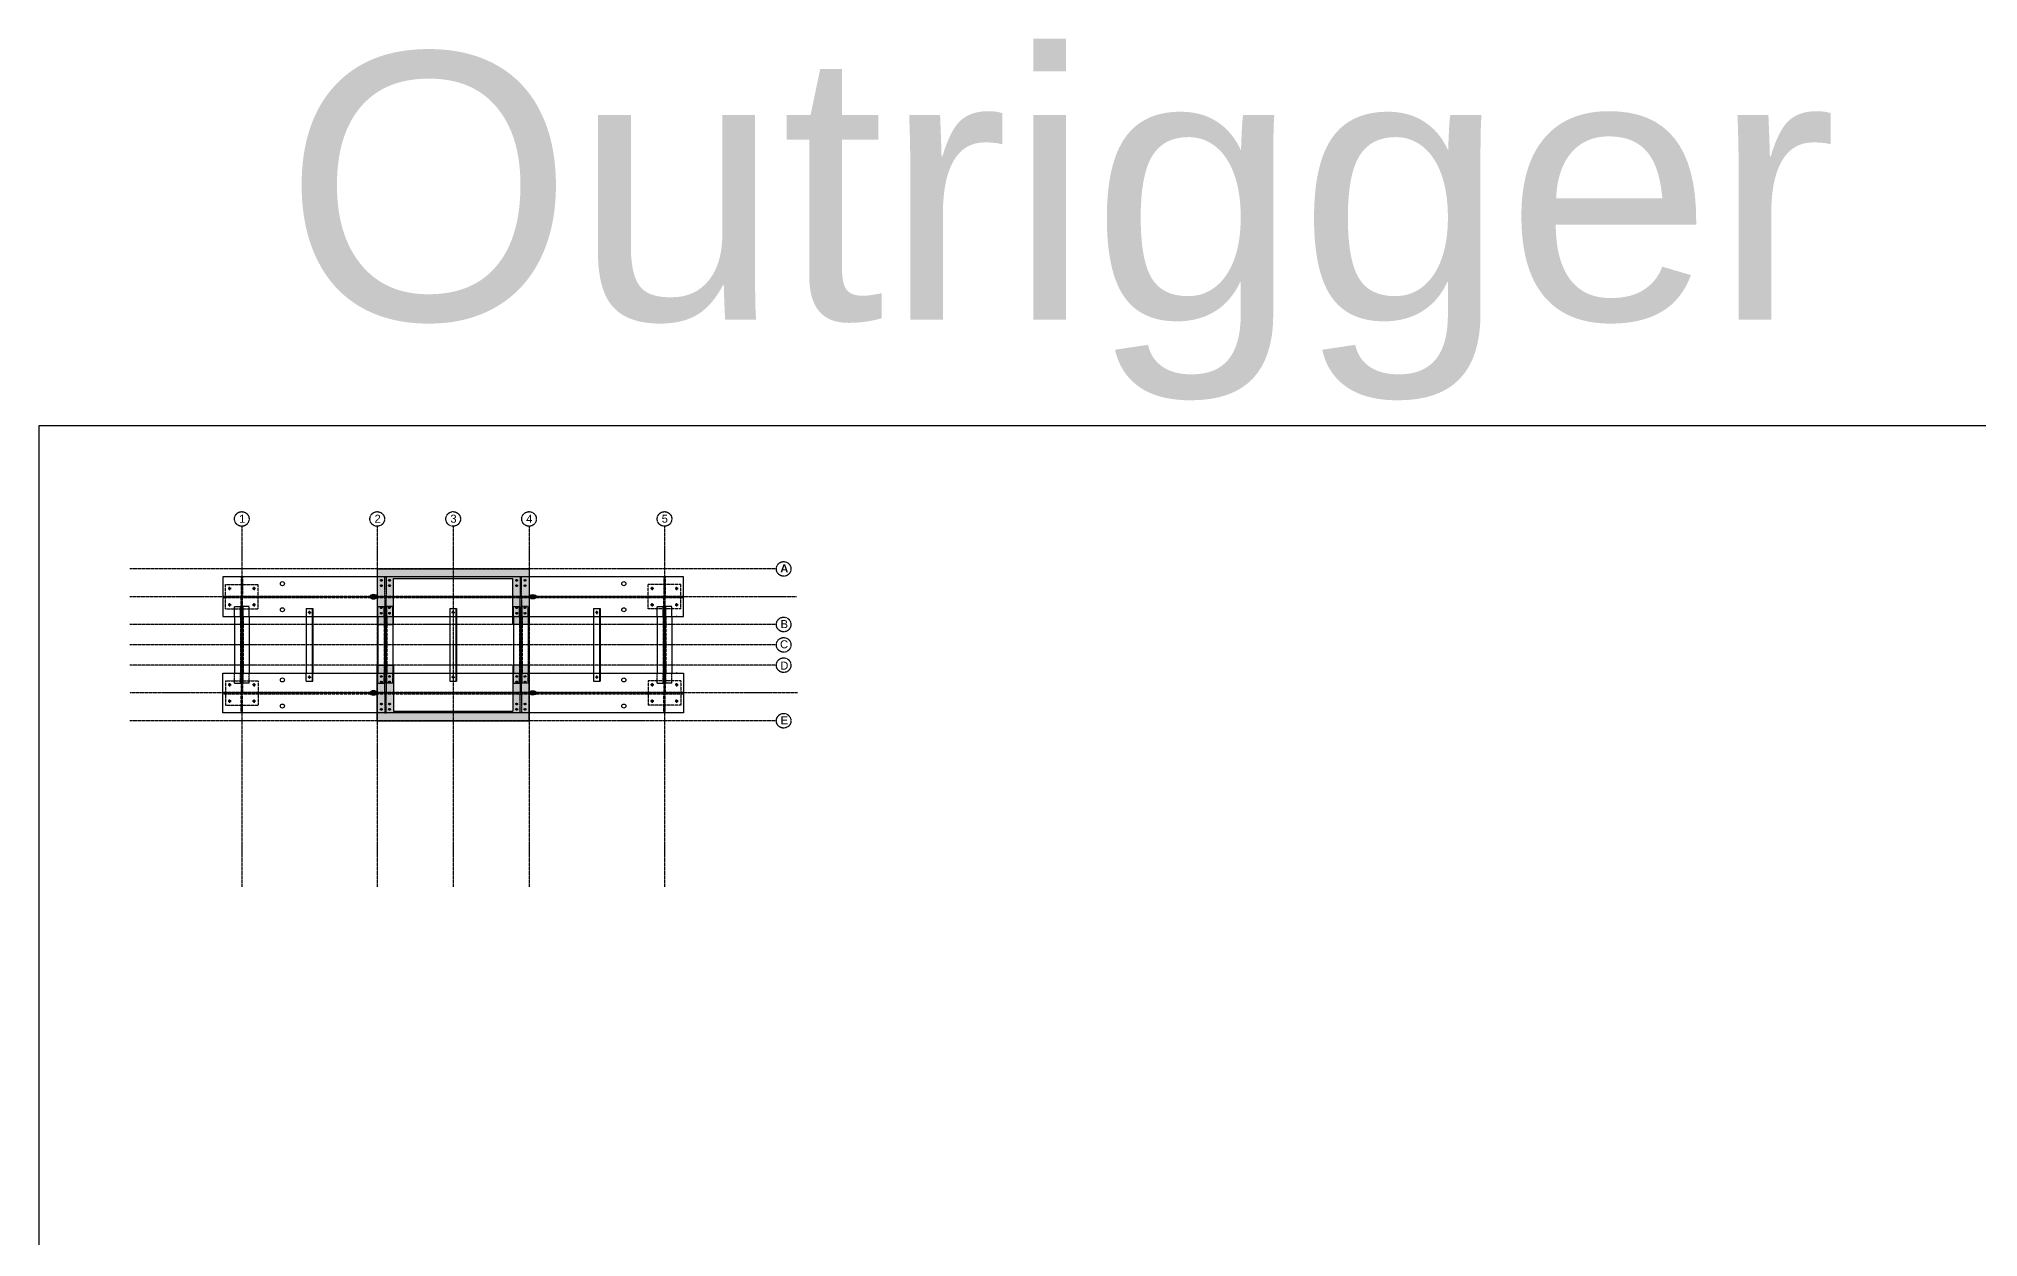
# Model space of a CAD drawing. Header units: millimetres. Extents: x -79526 to 153901, y -45620 to 21119.
# Drawn here: x -79526 to -61345, y 9890 to 21119 of the extents above; entities that cross this region are included whole.
import ezdxf

# ---------------------------------------------------------------- set-up
doc = ezdxf.new("R2010")
doc.units = ezdxf.units.MM
doc.header["$MEASUREMENT"] = 0
doc.linetypes.add('ACAD_ISO02W100', pattern=[15, 12, -3])
doc.linetypes.add('CENTER', pattern=[50.8, 31.75, -6.35, 6.35, -6.35])
for name, color, linetype in [('greygrid', 252, 'CENTER'), ('Note', 7, 'Continuous'), ('Plot', 254, 'Continuous'), ('SolidLine', 7, 'Continuous')]:
    doc.layers.add(name, color=color, linetype=linetype)
doc.styles.get("Standard").update_dxf_attribs({"font": 'arial.ttf'})

msp = doc.modelspace()

# ---------------------------------------------------------------- hatches: boundary and pattern name
h = msp.add_hatch(color=1)
h.dxf.hatch_style = 1
edge = h.paths.add_edge_path()
edge.add_ellipse((-76388, 15891), major_axis=(-35, 0), ratio=0.571429, start_angle=0, end_angle=360, ccw=False)
h = msp.add_hatch(color=1)
h.dxf.hatch_style = 1
edge = h.paths.add_edge_path()
edge.add_ellipse((-74895, 15891), major_axis=(35, 0), ratio=0.571429, start_angle=0, end_angle=360)
h = msp.add_hatch(color=1)
h.dxf.hatch_style = 1
edge = h.paths.add_edge_path()
edge.add_ellipse((-76388, 14990), major_axis=(-35, 0), ratio=0.571429, start_angle=0, end_angle=360, ccw=False)
h = msp.add_hatch(color=1)
h.dxf.hatch_style = 1
edge = h.paths.add_edge_path()
edge.add_ellipse((-74895, 14990), major_axis=(35, 0), ratio=0.571429, start_angle=0, end_angle=360)
at = {"layer": 'Plot', "ltscale": 0.1}
h = msp.add_hatch(color=9, dxfattribs=at)
h.dxf.hatch_style = 1
h.paths.add_polyline_path([(-76200, 16063), (-75083, 16063), (-75083, 15631), (-74930, 15631), (-74930, 16152), (-76353, 16152), (-76353, 15631), (-76200, 15631)])
h.paths.add_polyline_path([(-76200, 15250), (-76353, 15250), (-76353, 14729), (-74930, 14729), (-74930, 15250), (-75083, 15250), (-75083, 14818), (-76200, 14818)])

# ---------------------------------------------------------------- linework, layer by layer
at = {"linetype": 'ACAD_ISO02W100', "ltscale": 0.1}
for p, q in [((-77629, 16077), (-77629, 15898)), ((-77616, 16077), (-77616, 15898)), ((-73667, 16077), (-73667, 15898)), ((-73654, 16077), (-73654, 15898)), ((-77800, 15898), (-73482, 15898)), ((-77800, 15884), (-73482, 15884)), ((-77629, 15706), (-77629, 15884)), ((-77616, 15706), (-77616, 15884)), ((-73667, 15706), (-73667, 15884)), ((-73654, 15706), (-73654, 15884)), ((-77629, 15175), (-77629, 14997)), ((-77629, 15175), (-77629, 14997)), ((-77616, 15175), (-77616, 14997)), ((-77616, 15175), (-77616, 14997)), ((-73667, 15175), (-73667, 14997)), ((-73667, 15175), (-73667, 14997)), ((-73654, 15175), (-73654, 14997)), ((-73654, 15175), (-73654, 14997)), ((-77800, 14997), (-73482, 14997)), ((-77800, 14982), (-73482, 14982)), ((-77629, 14804), (-77629, 14982)), ((-77616, 14804), (-77616, 14982)), ((-73667, 14804), (-73667, 14982)), ((-73654, 14804), (-73654, 14982))]:
    msp.add_line(p, q, dxfattribs=at)
at = {"linetype": 'ACAD_ISO02W100', "ltscale": 0.05}
for p, q in [((-77692, 15799), (-77629, 15799)), ((-77692, 15706), (-77692, 15799)), ((-77635, 15706), (-77635, 15799)), ((-77629, 15706), (-77629, 15799)), ((-77553, 15799), (-77616, 15799)), ((-77616, 15706), (-77616, 15799)), ((-77610, 15706), (-77610, 15799)), ((-77553, 15706), (-77553, 15799)), ((-76346, 15799), (-76283, 15799)), ((-76346, 15706), (-76346, 15799)), ((-76289, 15706), (-76289, 15799)), ((-76283, 15706), (-76283, 15799)), ((-76207, 15799), (-76270, 15799)), ((-76270, 15706), (-76270, 15799)), ((-76264, 15706), (-76264, 15799)), ((-76207, 15706), (-76207, 15799)), ((-75076, 15706), (-75076, 15799)), ((-75076, 15799), (-75013, 15799)), ((-75019, 15706), (-75019, 15799)), ((-75013, 15706), (-75013, 15799)), ((-74937, 15799), (-75000, 15799)), ((-75000, 15706), (-75000, 15799)), ((-74994, 15706), (-74994, 15799)), ((-74937, 15706), (-74937, 15799)), ((-73730, 15799), (-73667, 15799)), ((-73730, 15706), (-73730, 15799)), ((-73673, 15706), (-73673, 15799)), ((-73667, 15706), (-73667, 15799)), ((-73590, 15799), (-73654, 15799)), ((-73654, 15706), (-73654, 15799)), ((-73648, 15706), (-73648, 15799)), ((-73590, 15706), (-73590, 15799)), ((-77692, 15082), (-77692, 15175)), ((-77635, 15082), (-77635, 15175)), ((-77629, 15082), (-77629, 15175)), ((-77616, 15082), (-77616, 15175)), ((-77610, 15082), (-77610, 15175)), ((-77553, 15082), (-77553, 15175)), ((-76346, 15082), (-76346, 15175)), ((-76289, 15082), (-76289, 15175)), ((-76283, 15082), (-76283, 15175)), ((-76270, 15082), (-76270, 15175)), ((-76264, 15082), (-76264, 15175)), ((-76207, 15082), (-76207, 15175)), ((-75076, 15082), (-75076, 15175)), ((-75019, 15082), (-75019, 15175)), ((-75013, 15082), (-75013, 15175)), ((-75000, 15082), (-75000, 15175)), ((-74994, 15082), (-74994, 15175)), ((-74937, 15082), (-74937, 15175)), ((-73730, 15082), (-73730, 15175)), ((-73673, 15082), (-73673, 15175)), ((-73667, 15082), (-73667, 15175)), ((-73654, 15082), (-73654, 15175)), ((-73648, 15082), (-73648, 15175)), ((-73590, 15082), (-73590, 15175)), ((-77692, 15082), (-77629, 15082)), ((-77553, 15082), (-77616, 15082)), ((-76346, 15082), (-76283, 15082)), ((-76207, 15082), (-76270, 15082)), ((-75076, 15082), (-75013, 15082)), ((-74937, 15082), (-75000, 15082)), ((-73730, 15082), (-73667, 15082)), ((-73590, 15082), (-73654, 15082))]:
    msp.add_line(p, q, dxfattribs=at)
for points in [[(-79526, -1340), (-60976, -1340), (-60976, 17493), (-79526, 17493)], [(-77800, 15706), (-73482, 15706), (-73482, 16077), (-77800, 16077)], [(-77800, 15175), (-73482, 15175), (-73482, 14804), (-77800, 14804)]]:
    msp.add_lwpolyline(points, close=True)
at = {"color": 1, "extrusion": (0, 0, -1)}
for centre in [(-76388, 15891), (-76388, 14990)]:
    msp.add_ellipse(centre, major_axis=(-35, 0), ratio=0.571429, dxfattribs=at)
at = {"color": 1}
for centre in [(-74895, 15891), (-74895, 14990)]:
    msp.add_ellipse(centre, major_axis=(35, 0), ratio=0.571429, dxfattribs=at)
at = {"layer": 'greygrid', "lineweight": -2, "ltscale": 0.2}
for p, q in [((-77623, 16552), (-77623, 13172)), ((-76353, 16552), (-76353, 13172)), ((-75641, 16552), (-75641, 13172)), ((-74930, 16552), (-74930, 13172)), ((-73660, 16552), (-73660, 13172)), ((-72611, 16152), (-78672, 16152)), ((-72424, 15891), (-78672, 15891)), ((-72611, 15631), (-78672, 15631)), ((-72611, 15440), (-78672, 15440)), ((-72611, 15250), (-78672, 15250)), ((-72413, 14990), (-78672, 14990)), ((-72611, 14729), (-78672, 14729))]:
    msp.add_line(p, q, dxfattribs=at)
at = {"layer": 'greygrid', "ltscale": 0.2}
for centre in [(-77623, 16620), (-76353, 16620), (-75641, 16620), (-74930, 16620), (-73660, 16620), (-72543, 16152), (-72543, 15631), (-72543, 15440), (-72543, 15250), (-72543, 14729)]:
    msp.add_circle(centre, 68.5, dxfattribs=at)
at = {"layer": 'Note'}
for p, q in [((-76353, 16152), (-74930, 16152)), ((-76353, 16152), (-76353, 15631)), ((-76353, 16152), (-74930, 16152)), ((-76353, 16152), (-76353, 15631)), ((-76200, 16063), (-75083, 16063)), ((-76200, 15631), (-76200, 16063)), ((-76200, 16063), (-75083, 16063)), ((-76200, 15631), (-76200, 16063)), ((-75083, 15631), (-75083, 16063)), ((-75083, 15631), (-75083, 16063)), ((-74930, 16152), (-74930, 15631)), ((-74930, 16152), (-74930, 15631)), ((-76353, 15631), (-76200, 15631)), ((-76353, 15631), (-76200, 15631)), ((-76353, 15631), (-76200, 15631)), ((-74930, 15631), (-75083, 15631)), ((-74930, 15631), (-75083, 15631)), ((-76353, 14729), (-76353, 15250)), ((-76353, 15250), (-76200, 15250)), ((-76353, 15250), (-76200, 15250)), ((-76353, 14729), (-76353, 15250)), ((-76353, 15250), (-76200, 15250)), ((-76200, 15250), (-76200, 14818)), ((-76200, 15250), (-76200, 14818)), ((-74930, 15250), (-75083, 15250)), ((-75083, 15250), (-75083, 14818)), ((-74930, 15250), (-75083, 15250)), ((-75083, 15250), (-75083, 14818)), ((-74930, 14729), (-74930, 15250)), ((-74930, 14729), (-74930, 15250)), ((-76353, 14729), (-74930, 14729)), ((-76353, 14729), (-74930, 14729)), ((-76200, 14818), (-75083, 14818)), ((-76200, 14818), (-75083, 14818))]:
    msp.add_line(p, q, dxfattribs=at)
for centre in [(-77242, 16014), (-74041, 16014), (-77242, 15769), (-74041, 15769), (-77242, 15112), (-74041, 15112), (-77242, 14867), (-74041, 14867)]:
    msp.add_circle(centre, 19.1, dxfattribs=at)
at = {"layer": 'Plot', "linetype": 'ACAD_ISO02W100', "ltscale": 0.1}
for p, q in [((-77775, 16006), (-77470, 16006)), ((-77775, 15777), (-77775, 16006)), ((-77470, 15777), (-77470, 16006)), ((-73508, 16006), (-73813, 16006)), ((-73813, 15777), (-73813, 16006)), ((-73508, 15777), (-73508, 16006)), ((-77737, 15968), (-77752, 15968)), ((-77737, 15968), (-77737, 15983)), ((-77737, 15968), (-77722, 15968)), ((-77737, 15968), (-77737, 15953)), ((-77737, 15815), (-77737, 15830)), ((-77508, 15968), (-77523, 15968)), ((-77508, 15968), (-77508, 15983)), ((-77508, 15968), (-77493, 15968)), ((-77508, 15968), (-77508, 15953)), ((-77508, 15815), (-77508, 15830)), ((-73775, 15968), (-73790, 15968)), ((-73775, 15968), (-73775, 15983)), ((-73775, 15968), (-73760, 15968)), ((-73775, 15968), (-73775, 15953)), ((-73775, 15815), (-73775, 15830)), ((-73546, 15968), (-73561, 15968)), ((-73546, 15968), (-73546, 15983)), ((-73546, 15968), (-73531, 15968)), ((-73546, 15968), (-73546, 15953)), ((-73546, 15815), (-73546, 15830)), ((-77775, 15777), (-77470, 15777)), ((-77737, 15815), (-77752, 15815)), ((-77737, 15815), (-77722, 15815)), ((-77737, 15815), (-77737, 15800)), ((-77635, 15706), (-77635, 15175)), ((-77610, 15706), (-77610, 15175)), ((-77508, 15815), (-77523, 15815)), ((-77508, 15815), (-77493, 15815)), ((-77508, 15815), (-77508, 15800)), ((-76988, 15744), (-77003, 15744)), ((-76988, 15744), (-76988, 15759)), ((-76988, 15744), (-76973, 15744)), ((-76988, 15744), (-76988, 15729)), ((-76289, 15706), (-76289, 15175)), ((-76264, 15706), (-76264, 15175)), ((-75641, 15744), (-75656, 15744)), ((-75641, 15744), (-75641, 15759)), ((-75641, 15744), (-75626, 15744)), ((-75641, 15744), (-75641, 15729)), ((-75019, 15706), (-75019, 15175)), ((-74994, 15706), (-74994, 15175)), ((-74295, 15744), (-74310, 15744)), ((-74295, 15744), (-74295, 15759)), ((-74295, 15744), (-74280, 15744)), ((-74295, 15744), (-74295, 15729)), ((-73508, 15777), (-73813, 15777)), ((-73775, 15815), (-73790, 15815)), ((-73775, 15815), (-73760, 15815)), ((-73775, 15815), (-73775, 15800)), ((-73673, 15706), (-73673, 15175)), ((-73648, 15706), (-73648, 15175)), ((-73546, 15815), (-73561, 15815)), ((-73546, 15815), (-73531, 15815)), ((-73546, 15815), (-73546, 15800)), ((-77775, 15104), (-77470, 15104)), ((-77775, 15104), (-77775, 14875)), ((-77470, 15104), (-77470, 14875)), ((-76988, 15137), (-77003, 15137)), ((-76988, 15137), (-76988, 15152)), ((-76988, 15137), (-76973, 15137)), ((-76988, 15137), (-76988, 15122)), ((-75641, 15137), (-75656, 15137)), ((-75641, 15137), (-75641, 15152)), ((-75641, 15137), (-75626, 15137)), ((-75641, 15137), (-75641, 15122)), ((-74295, 15137), (-74310, 15137)), ((-74295, 15137), (-74295, 15152)), ((-74295, 15137), (-74280, 15137)), ((-74295, 15137), (-74295, 15122)), ((-73508, 15104), (-73813, 15104)), ((-73813, 15104), (-73813, 14875)), ((-73508, 15104), (-73508, 14875)), ((-77737, 15066), (-77752, 15066)), ((-77737, 14913), (-77752, 14913)), ((-77737, 15066), (-77737, 15081)), ((-77737, 15066), (-77737, 15051)), ((-77737, 15066), (-77722, 15066)), ((-77737, 14913), (-77737, 14928)), ((-77737, 14913), (-77737, 14898)), ((-77737, 14913), (-77722, 14913)), ((-77508, 15066), (-77523, 15066)), ((-77508, 14913), (-77523, 14913)), ((-77508, 15066), (-77508, 15081)), ((-77508, 15066), (-77508, 15051)), ((-77508, 15066), (-77493, 15066)), ((-77508, 14913), (-77508, 14928)), ((-77508, 14913), (-77508, 14898)), ((-77508, 14913), (-77493, 14913)), ((-73775, 15066), (-73790, 15066)), ((-73775, 14913), (-73790, 14913)), ((-73775, 15066), (-73775, 15081)), ((-73775, 15066), (-73760, 15066)), ((-73775, 15066), (-73775, 15051)), ((-73775, 14913), (-73775, 14928)), ((-73775, 14913), (-73760, 14913)), ((-73775, 14913), (-73775, 14898)), ((-73546, 15066), (-73561, 15066)), ((-73546, 14913), (-73561, 14913)), ((-73546, 15066), (-73546, 15081)), ((-73546, 15066), (-73531, 15066)), ((-73546, 15066), (-73546, 15051)), ((-73546, 14913), (-73546, 14928)), ((-73546, 14913), (-73531, 14913)), ((-73546, 14913), (-73546, 14898)), ((-77775, 14875), (-77470, 14875)), ((-73508, 14875), (-73813, 14875))]:
    msp.add_line(p, q, dxfattribs=at)
at = {"layer": 'Plot', "ltscale": 0.1}
for p, q in [((-77692, 15706), (-77692, 15175)), ((-77629, 15706), (-77629, 15175)), ((-77616, 15706), (-77616, 15175)), ((-77553, 15706), (-77553, 15175)), ((-77019, 15782), (-76956, 15782)), ((-77019, 15782), (-77019, 15706)), ((-77019, 15706), (-77019, 15175)), ((-76962, 15782), (-76962, 15706)), ((-76962, 15706), (-76962, 15175)), ((-76956, 15782), (-76956, 15706)), ((-76956, 15706), (-76956, 15175)), ((-76346, 15706), (-76346, 15175)), ((-76283, 15706), (-76283, 15175)), ((-76270, 15706), (-76270, 15175)), ((-76207, 15706), (-76207, 15175)), ((-75673, 15782), (-75610, 15782)), ((-75673, 15782), (-75673, 15706)), ((-75673, 15706), (-75673, 15175)), ((-75616, 15782), (-75616, 15706)), ((-75616, 15706), (-75616, 15175)), ((-75610, 15782), (-75610, 15706)), ((-75610, 15706), (-75610, 15175)), ((-75076, 15706), (-75076, 15175)), ((-75013, 15706), (-75013, 15175)), ((-75000, 15706), (-75000, 15175)), ((-74937, 15706), (-74937, 15175)), ((-74327, 15782), (-74263, 15782)), ((-74327, 15782), (-74327, 15706)), ((-74327, 15706), (-74327, 15175)), ((-74270, 15782), (-74270, 15706)), ((-74270, 15706), (-74270, 15175)), ((-74263, 15782), (-74263, 15706)), ((-74263, 15706), (-74263, 15175)), ((-73730, 15706), (-73730, 15175)), ((-73667, 15706), (-73667, 15175)), ((-73654, 15706), (-73654, 15175)), ((-73590, 15706), (-73590, 15175)), ((-77019, 15099), (-77019, 15175)), ((-77019, 15099), (-76956, 15099)), ((-76962, 15175), (-76962, 15099)), ((-76956, 15099), (-76956, 15175)), ((-75673, 15175), (-75673, 15099)), ((-75673, 15099), (-75610, 15099)), ((-75616, 15175), (-75616, 15099)), ((-75610, 15175), (-75610, 15099)), ((-74327, 15175), (-74327, 15099)), ((-74327, 15099), (-74263, 15099)), ((-74270, 15175), (-74270, 15099)), ((-74263, 15175), (-74263, 15099))]:
    msp.add_line(p, q, dxfattribs=at)
at = {"layer": 'Plot', "linetype": 'ACAD_ISO02W100', "ltscale": 0.05}
for points in [[(-76283, 16077), (-76270, 16077), (-76270, 15898), (-76283, 15898)], [(-75000, 16077), (-75013, 16077), (-75013, 15898), (-75000, 15898)], [(-76283, 15706), (-76270, 15706), (-76270, 15884), (-76283, 15884)], [(-75000, 15706), (-75013, 15706), (-75013, 15884), (-75000, 15884)], [(-76283, 15175), (-76270, 15175), (-76270, 14997), (-76283, 14997)], [(-75000, 15175), (-75013, 15175), (-75013, 14997), (-75000, 14997)], [(-76283, 14804), (-76270, 14804), (-76270, 14982), (-76283, 14982)], [(-75000, 14804), (-75013, 14804), (-75013, 14982), (-75000, 14982)]]:
    msp.add_lwpolyline(points, close=True, dxfattribs=at)
for centre in [(-76315, 16045), (-76315, 15995), (-76238, 16045), (-76238, 15995), (-75045, 16045), (-75045, 15995), (-74968, 16045), (-74968, 15995), (-76315, 15788), (-76315, 15737), (-76238, 15788), (-76238, 15737), (-75045, 15788), (-75045, 15737), (-74968, 15788), (-74968, 15737), (-76315, 15144), (-76315, 15093), (-76238, 15144), (-76238, 15093), (-75045, 15144), (-75045, 15093), (-74968, 15144), (-74968, 15093), (-76315, 14886), (-76315, 14836), (-76238, 14886), (-76238, 14836), (-75045, 14886), (-75045, 14836), (-74968, 14886), (-74968, 14836)]:
    msp.add_circle(centre, 7.94, dxfattribs=at)
at = {"layer": 'Plot', "linetype": 'ACAD_ISO02W100', "ltscale": 0.1}
for centre in [(-77737, 15968), (-77737, 15815), (-77508, 15968), (-77508, 15815), (-73775, 15968), (-73775, 15815), (-73546, 15968), (-73546, 15815), (-77737, 15066), (-77737, 14913), (-77508, 15066), (-77508, 14913), (-73775, 15066), (-73775, 14913), (-73546, 15066), (-73546, 14913)]:
    msp.add_circle(centre, 8.75, dxfattribs=at)
at = {"layer": 'SolidLine', "ltscale": 0.1}
for p, q in [((-77743, 15706), (-77731, 15706)), ((-73540, 15706), (-73552, 15706)), ((-77743, 15175), (-77731, 15175)), ((-73540, 15175), (-73552, 15175))]:
    msp.add_line(p, q, dxfattribs=at)
at = {"layer": 'SolidLine'}
for centre in [(-76988, 15744), (-75641, 15744), (-74295, 15744), (-76988, 15137), (-75641, 15137), (-74295, 15137)]:
    msp.add_circle(centre, 8, dxfattribs=at)

# ---------------------------------------------------------------- texts
at = {"layer": 'greygrid', "color": 251, "lineweight": -2, "ltscale": 0.2, "true_color": 0x525252, "char_height": 75, "attachment_point": 5}
for s, insert in [('1', (-77619, 16622)), ('2', (-76349, 16622)), ('3', (-75638, 16622)), ('4', (-74927, 16622)), ('5', (-73657, 16622)), ('{\\fArial|b1|i0|c0|p34;A}', (-72537, 16156)), ('B', (-72537, 15635)), ('C', (-72539, 15445)), ('D', (-72537, 15246)), ('E', (-72537, 14733))]:
    msp.add_mtext_dynamic_manual_height_columns(s, width=22.5, gutter_width=50, heights=[0], dxfattribs=dict(at, insert=insert))
at = {"layer": 'Plot', "insert": (-77227, 20986), "char_height": 2500, "attachment_point": 1}
msp.add_mtext_dynamic_manual_height_columns('Outrigger', width=10396.68, gutter_width=0, heights=[1244], dxfattribs=at)

doc.saveas('drawing.dxf')
